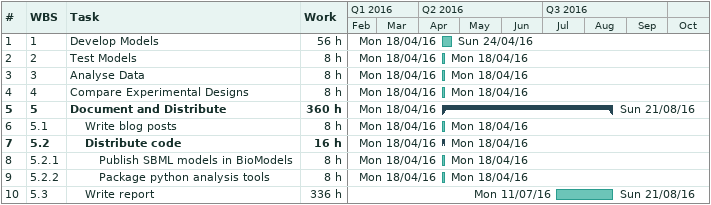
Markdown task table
| ID | WBS | Task | Start | Finish | Work (h) |
|---|---|---|---|---|---|
| 1 | 1 | Develop Models | 2016-04-18 | 2016-04-24 | 56 |
| 2 | 2 | Test Models | 2016-04-18 | 2016-04-18 | 8 |
| 3 | 3 | Analyse Data | 2016-04-18 | 2016-04-18 | 8 |
| 4 | 4 | Compare Experimental Designs | 2016-04-18 | 2016-04-18 | 8 |
| 5 | 5 | **Document and Distribute** | 2016-04-18 | 2016-08-21 | 360 |
| 6 | 5.1 | Write blog posts | 2016-04-18 | 2016-04-18 | 8 |
| 7 | 5.2 | **Distribute code** | 2016-04-18 | 2016-04-18 | 16 |
| 8 | 5.2.1 | Publish SBML models in BioModels | 2016-04-18 | 2016-04-18 | 8 |
| 9 | 5.2.2 | Package python analysis tools | 2016-04-18 | 2016-04-18 | 8 |
| 10 | 5.3 | Write report | 2016-07-11 | 2016-08-21 | 336 |
